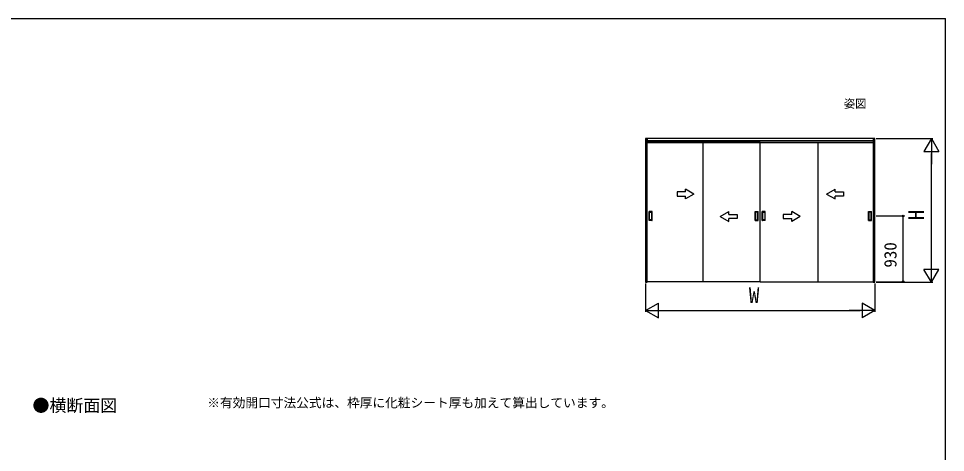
# Model space of a CAD drawing. Units: millimetres, scale not verified. Extents: x -525 to 525, y -783 to 779.
# Drawn here: x -131 to 525, y 440 to 747 of the extents above; entities that cross this region are included whole.
import ezdxf
from ezdxf.enums import TextEntityAlignment as Align

# ---------------------------------------------------------------- set-up
doc = ezdxf.new("R2010")
doc.units = ezdxf.units.MM
doc.header["$LTSCALE"] = 4
for name, color, linetype in [('0-2_USER1', 3, 'Continuous'), ('0-6_YKK_A1', 4, 'Continuous'), ('0-7_YKK_D', 6, 'Continuous'), ('0-8_YKK_ZWAK', 7, 'Continuous')]:
    doc.layers.add(name, color=color, linetype=linetype)
doc.styles.add('ＭＳ ゴシック', font='')
doc.styles.get('ＭＳ ゴシック').set_extended_font_data('MS Gothic')

msp = doc.modelspace()

# ---------------------------------------------------------------- linework, layer by layer
at = {"layer": '0-6_YKK_A1'}
for p, q in [((313.625, 560.45), (313.625, 659.2)), ((393.825, 659.2), (313.625, 659.2)), ((313.85, 660.5), (473.8, 660.5)), ((313.85, 659), (473.8, 659)), ((353.125, 659.2), (353.125, 560.45)), ((393.825, 560.45), (393.825, 659.2)), ((393.825, 659.2), (474.025, 659.2)), ((434.525, 659.2), (434.525, 560.45)), ((474.025, 560.45), (474.025, 659.2)), ((346.875, 622.5), (340.875, 625.964)), ((340.875, 624), (340.875, 625.964)), ((440.775, 622.5), (446.775, 625.964)), ((446.775, 624), (446.775, 625.964)), ((346.875, 622.5), (340.875, 619.036)), ((340.875, 619.036), (340.875, 621)), ((440.775, 622.5), (446.775, 619.036)), ((446.775, 619.036), (446.775, 621)), ((315.075, 603.75), (315.075, 610.15)), ((317.125, 610.2), (315.125, 610.2)), ((315.375, 604.25), (315.375, 609.65)), ((315.425, 609.7), (316.825, 609.7)), ((316.825, 604.2), (315.425, 604.2)), ((316.875, 609.65), (316.875, 604.25)), ((317.175, 603.75), (317.175, 610.15)), ((365.55, 606.598), (371.55, 610.062)), ((365.55, 606.598), (371.55, 603.134)), ((371.55, 608.098), (371.55, 610.062)), ((371.55, 603.134), (371.55, 605.098)), ((390.275, 603.75), (390.275, 610.15)), ((390.325, 610.2), (392.325, 610.2)), ((390.575, 609.65), (390.575, 604.25)), ((392.025, 609.7), (390.625, 609.7)), ((390.625, 604.2), (392.025, 604.2)), ((392.075, 604.25), (392.075, 609.65)), ((392.375, 603.75), (392.375, 610.15)), ((395.275, 603.75), (395.275, 610.15)), ((397.325, 610.2), (395.325, 610.2)), ((395.575, 604.25), (395.575, 609.65)), ((395.625, 609.7), (397.025, 609.7)), ((397.025, 604.2), (395.625, 604.2)), ((397.075, 609.65), (397.075, 604.25)), ((397.375, 603.75), (397.375, 610.15)), ((422.1, 606.598), (416.1, 610.062)), ((416.1, 608.098), (416.1, 610.062)), ((422.1, 606.598), (416.1, 603.134)), ((416.1, 603.134), (416.1, 605.098)), ((470.475, 603.75), (470.475, 610.15)), ((470.525, 610.2), (472.525, 610.2)), ((470.775, 609.65), (470.775, 604.25)), ((472.225, 609.7), (470.825, 609.7)), ((470.825, 604.2), (472.225, 604.2)), ((472.275, 604.25), (472.275, 609.65)), ((472.569, 606.95), (472.576, 606.95)), ((472.575, 603.75), (472.575, 610.15)), ((317.125, 603.7), (315.125, 603.7)), ((390.325, 603.7), (392.325, 603.7)), ((397.325, 603.7), (395.325, 603.7)), ((470.525, 603.7), (472.525, 603.7)), ((393.825, 560.45), (313.625, 560.45)), ((393.825, 560.45), (474.025, 560.45))]:
    msp.add_line(p, q, dxfattribs=at)
for points in [[(312.65, 560.05), (313.85, 560.05), (313.85, 661.7), (312.65, 661.7)], [(473.8, 560.05), (475, 560.05), (475, 661.7), (473.8, 661.7)]]:
    msp.add_lwpolyline(points, close=True, dxfattribs=at)
for points in [[(473.8, 661.7), (313.85, 661.7), (313.85, 660.2)], [(340.875, 624), (334.875, 624), (334.875, 621), (340.875, 621)], [(446.775, 624), (452.775, 624), (452.775, 621), (446.775, 621)], [(371.55, 608.098), (377.55, 608.098), (377.55, 605.098), (371.55, 605.098)], [(416.1, 608.098), (410.1, 608.098), (410.1, 605.098), (416.1, 605.098)]]:
    msp.add_lwpolyline(points, dxfattribs=at)
for centre, start, end in [((315.125, 610.15), 90, 180), ((315.425, 609.65), 90, 180), ((315.425, 604.25), 180, 270), ((316.825, 609.65), 0, 90), ((316.825, 604.25), 270, 0), ((317.125, 610.15), 0, 90), ((390.325, 610.15), 90, 180), ((390.625, 609.65), 90, 180), ((390.625, 604.25), 180, 270), ((392.025, 609.65), 360, 90), ((392.025, 604.25), 270, 360), ((392.325, 610.15), 0, 90), ((395.325, 610.15), 90, 180), ((395.625, 609.65), 90, 180), ((395.625, 604.25), 180, 270), ((397.025, 609.65), 0, 90), ((397.025, 604.25), 270, 0), ((397.325, 610.15), 0, 90), ((470.525, 610.15), 90, 180), ((470.825, 609.65), 90, 180), ((470.825, 604.25), 180, 270), ((472.225, 609.65), 360, 90), ((472.225, 604.25), 270, 360), ((472.525, 610.15), 0, 90), ((315.125, 603.75), 180, 270), ((317.125, 603.75), 270, 0), ((390.325, 603.75), 180, 270), ((392.325, 603.75), 270, 0), ((395.325, 603.75), 180, 270), ((397.325, 603.75), 270, 0), ((470.525, 603.75), 180, 270), ((472.525, 603.75), 270, 0)]:
    msp.add_arc(centre, 0.05, start, end, dxfattribs=at)
at = {"layer": '0-7_YKK_D'}
for p, q in [((476, 661.7), (516, 661.7)), ((515, 661.7), (509.75, 652.607)), ((515, 661.7), (520.25, 652.607)), ((515, 661.7), (515, 643.513)), ((509.75, 652.607), (520.25, 652.607)), ((515, 570.55), (515, 651.2)), ((476, 606.95), (496, 606.95)), ((495, 560.45), (495, 606.95)), ((515, 560.05), (515, 578.237)), ((515, 560.05), (509.75, 569.143)), ((520.25, 569.143), (509.75, 569.143)), ((515, 560.05), (520.25, 569.143)), ((312.65, 559.05), (312.65, 539.05)), ((475, 559.05), (475, 539.05)), ((476, 560.45), (496, 560.45)), ((476, 560.05), (516, 560.05)), ((312.65, 540.05), (321.743, 545.3)), ((321.743, 534.8), (321.743, 545.3)), ((475, 540.05), (465.907, 545.3)), ((465.907, 545.3), (465.907, 534.8)), ((312.65, 540.05), (321.743, 534.8)), ((312.65, 540.05), (330.837, 540.05)), ((323.15, 540.05), (464.5, 540.05)), ((475, 540.05), (456.813, 540.05)), ((475, 540.05), (465.907, 534.8))]:
    msp.add_line(p, q, dxfattribs=at)
for centre in [(495, 606.95), (495, 560.45)]:
    msp.add_circle(centre, 0.637, dxfattribs=at)
at = {"layer": '0-8_YKK_ZWAK'}
msp.add_line((-525, 746.7), (525, 746.7), dxfattribs=at)
msp.add_lwpolyline([(-525, -783.3), (525, -783.3), (525, 746.7)], dxfattribs=at)

# ---------------------------------------------------------------- texts
at = {"layer": '0-2_USER1', "style": 'ＭＳ ゴシック'}
for s, height, p in [('姿図', 5.865, (453, 681.7)), ('●横断面図', 8.798, (-121.592, 465.757)), ('※有効開口寸法公式は、枠厚に化粧シート厚も加えて算出しています。', 6.598, (2.18, 469.472))]:
    msp.add_text(s, height=height, dxfattribs=at).set_placement(p, align=Align.BOTTOM_LEFT)
at = {"layer": '0-7_YKK_D', "style": 'ＭＳ ゴシック'}
for s, height, p in [('H', 11, (513, 603.886)), ('930', 8.798, (493, 570.439))]:
    msp.add_text(s, height=height, rotation=90, dxfattribs=at).set_placement(p, align=Align.BOTTOM_LEFT)
msp.add_text('W', height=11, dxfattribs=at).set_placement((385.728, 542.05), align=Align.BOTTOM_LEFT)

doc.saveas('drawing.dxf')
